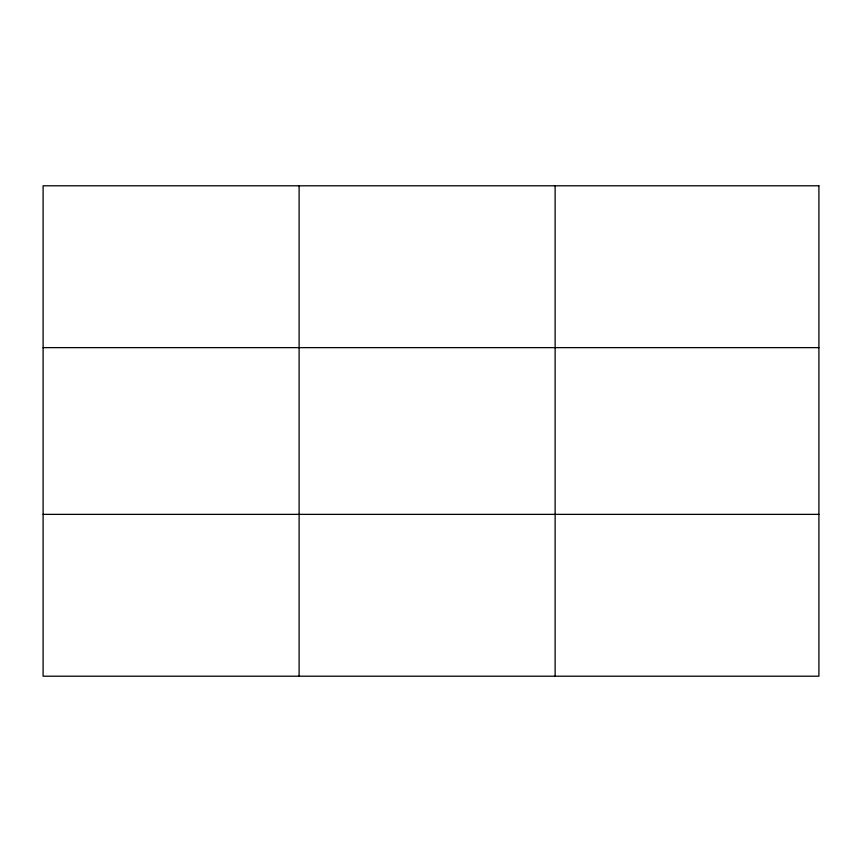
<?xml version="1.0" encoding="UTF-8"?>
<svg xmlns="http://www.w3.org/2000/svg" width="862" height="862" viewBox="0 0 862 862"><rect width="100%" height="100%" fill="white"/><g stroke="black" fill="none" stroke-linecap="round" stroke-linejoin="round"><path stroke-width="1.29" d="M299.114 185.793L299.114 676.207M555.128 185.793L555.128 676.207M43.1 347.634L818.9 347.634M43.1 514.366L818.9 514.366M818.9 185.793L818.9 676.207L43.1 676.207L43.1 185.793L818.9 185.793"/></g></svg>
